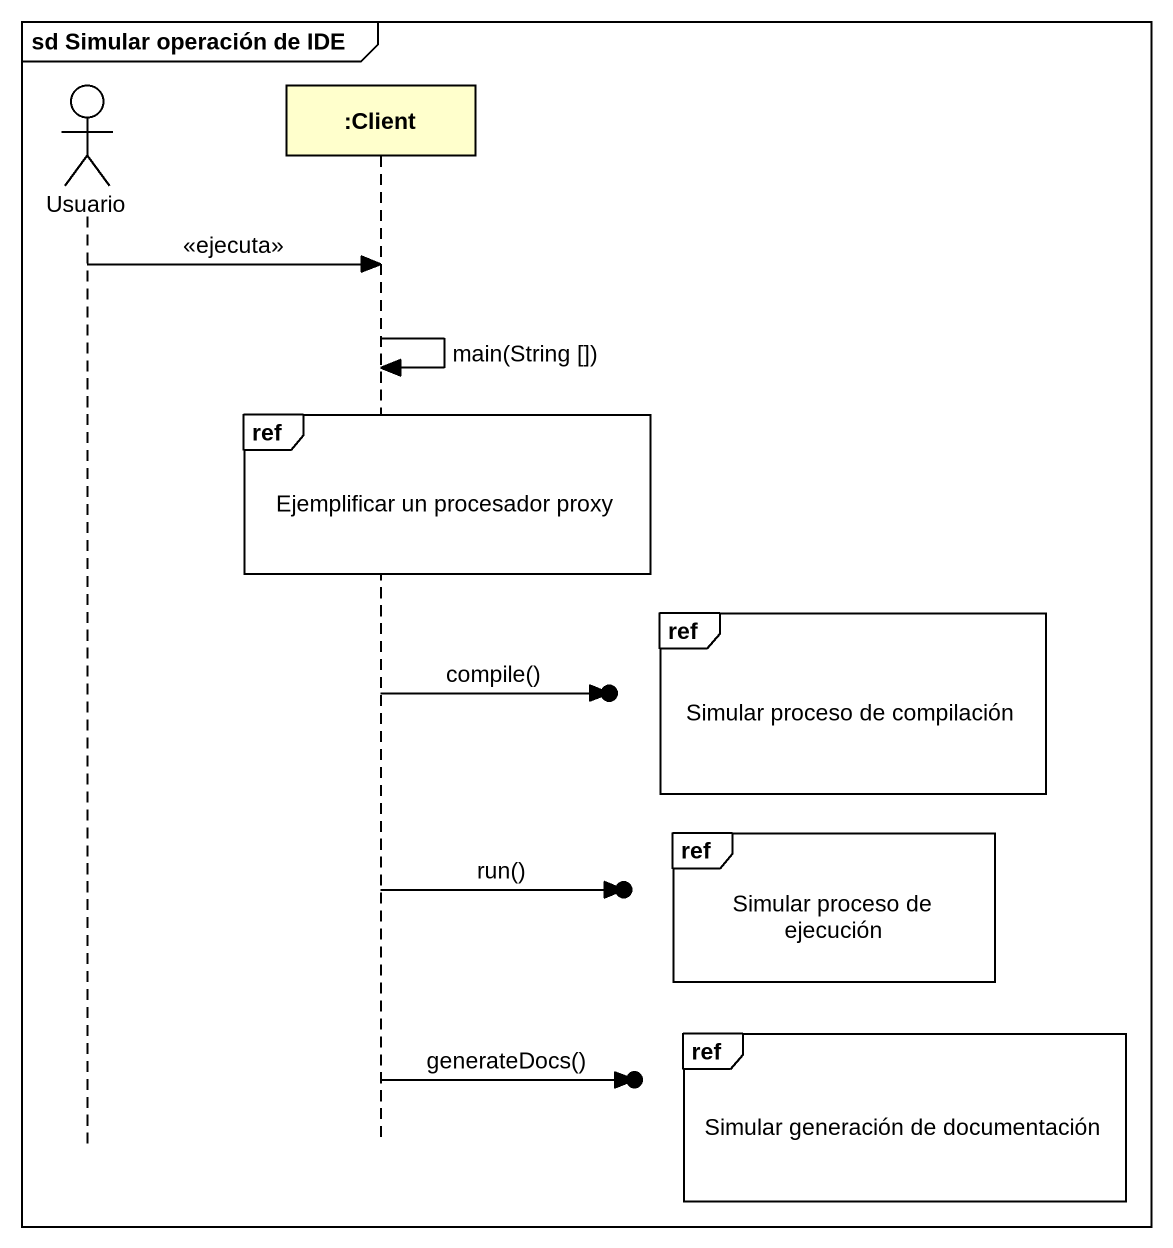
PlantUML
@startuml
mainframe sd Simular operación de IDE
hide footbox
actor Usuario
participant ":Client" as Client

Usuario -> Client : <<ejecuta>>
Client -> Client : main(String [])
ref over Client : Ejemplificar un procesador proxy
ref over Client : Simular proceso de compilación
Client ->o] : compile()
ref over Client : Simular proceso de ejecución
Client ->o] : run()
ref over Client : Simular generación de documentación
Client ->o] : generateDocs()
@enduml
